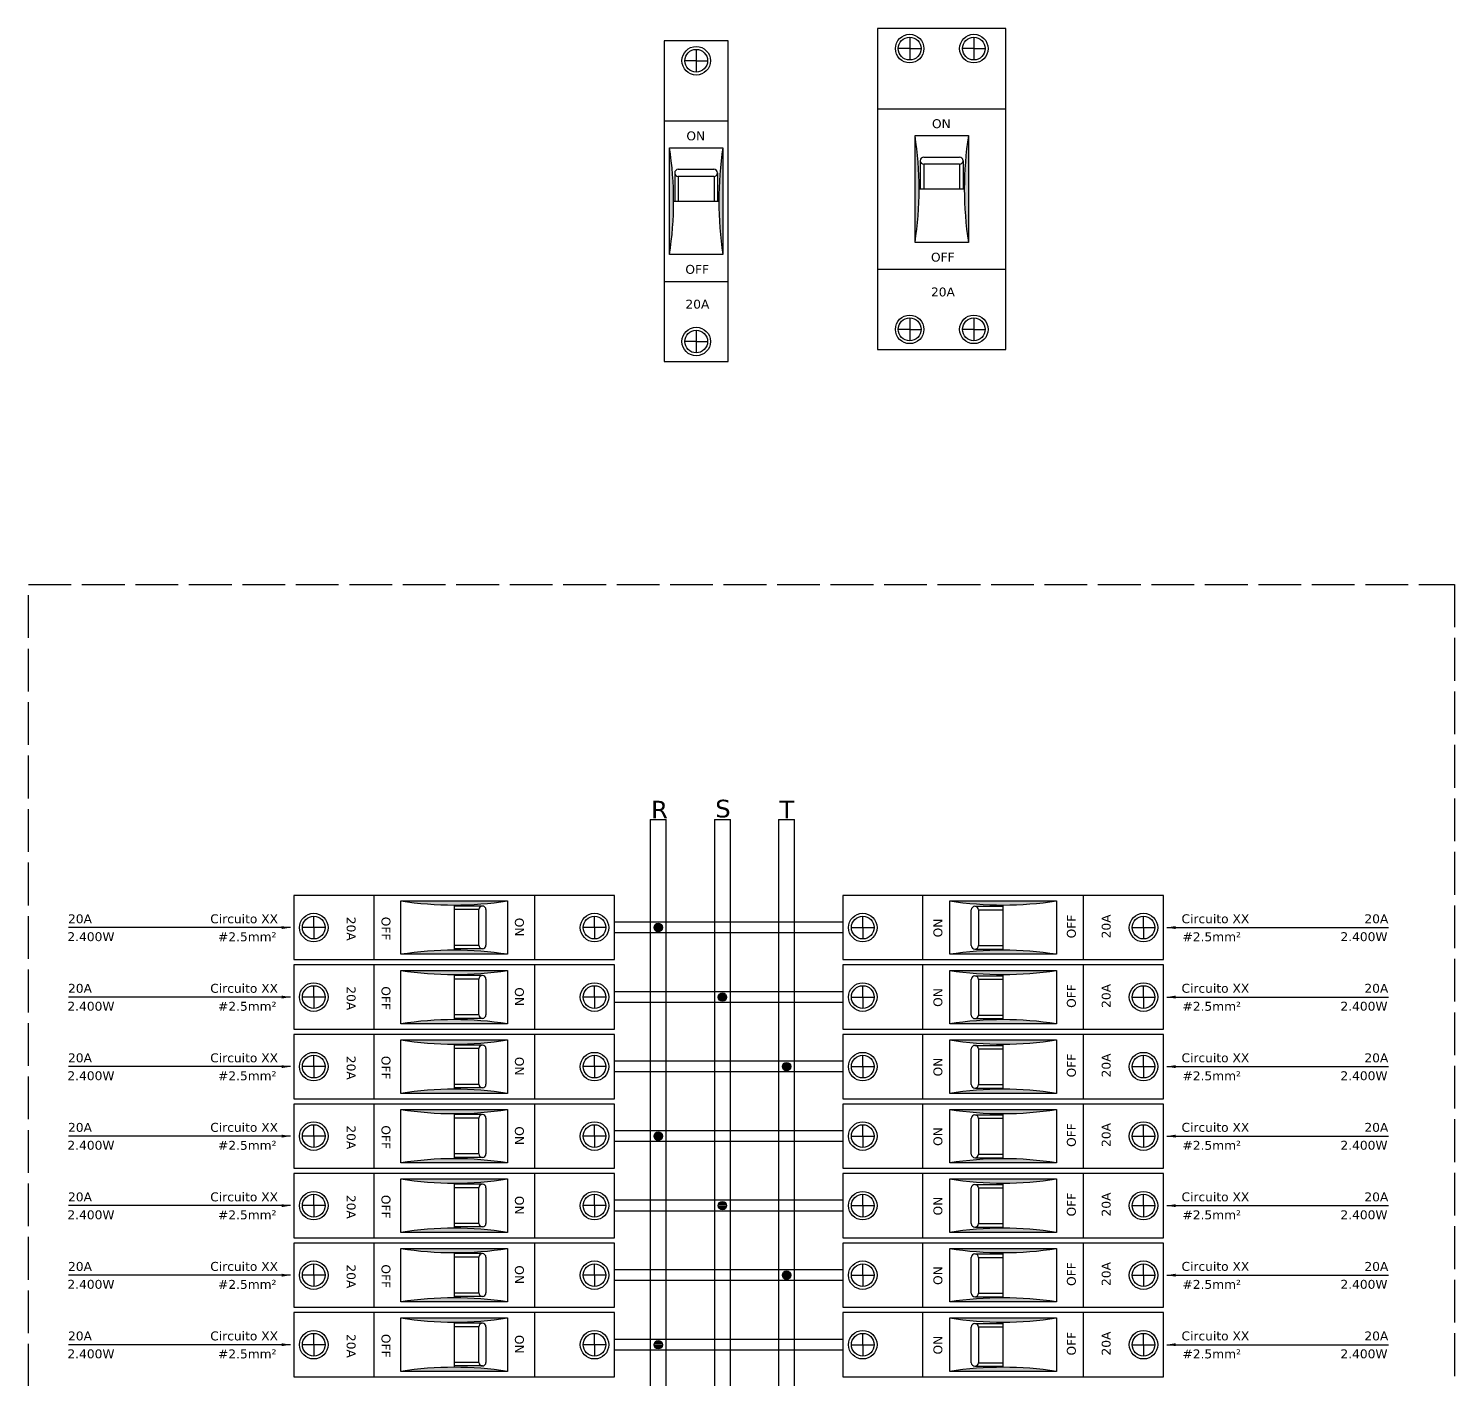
# Model space of a CAD drawing. Header units: millimetres. Extents: x 664 to 1616, y 83 to 878.
# Drawn here: x 664.5 to 1064.5, y 498.8 to 877.7 of the extents above; entities that cross this region are included whole.
import ezdxf

# ---------------------------------------------------------------- set-up
doc = ezdxf.new("R2010")
doc.units = ezdxf.units.MM
doc.linetypes.add('ACAD_ISO02W100', pattern=[15, 12, -3])
doc.styles.get("Standard").update_dxf_attribs({"font": 'verdana.TTF'})
doc.dimstyles.new('ISO-25', dxfattribs={"dimtxt": 2.5, "dimasz": 2.5, "dimexe": 1.25, "dimexo": 0.625, "dimtad": 1, "dimtxsty": 'Standard', "dimcen": 2.5, "dimadec": 0, "dimazin": 0, "dimtfac": 1, "dimtmove": 0, "dimatfit": 3, "dimfxl": 0, "dimarcsym": 0})

msp = doc.modelspace()

# ---------------------------------------------------------------- hatches: boundary and pattern name
for points in [[(844.29, 844.29), (844.29, 814.29, 0.078466)], [(859.29, 844.29, 0.078466), (859.29, 814.29)], [(913.17, 847.71), (913.17, 817.71, 0.078466)], [(928.17, 847.71, 0.078466), (928.17, 817.71)], [(798.89, 633.05), (768.89, 633.05, 0.078466)], [(922.89, 633.05, 0.078466), (952.89, 633.05)], [(798.89, 618.05, 0.078466), (768.89, 618.05)], [(922.89, 618.05), (952.89, 618.05, 0.078466)], [(798.89, 613.55), (768.89, 613.55, 0.078466)], [(922.89, 613.55, 0.078466), (952.89, 613.55)], [(798.89, 598.55, 0.078466), (768.89, 598.55)], [(922.89, 598.55), (952.89, 598.55, 0.078466)], [(798.89, 594.05), (768.89, 594.05, 0.078466)], [(922.89, 594.05, 0.078466), (952.89, 594.05)], [(798.89, 579.05, 0.078466), (768.89, 579.05)], [(922.89, 579.05), (952.89, 579.05, 0.078466)], [(798.89, 574.55), (768.89, 574.55, 0.078466)], [(922.89, 574.55, 0.078466), (952.89, 574.55)], [(798.89, 559.55, 0.078466), (768.89, 559.55)], [(922.89, 559.55), (952.89, 559.55, 0.078466)], [(798.89, 555.05), (768.89, 555.05, 0.078466)], [(922.89, 555.05, 0.078466), (952.89, 555.05)], [(798.89, 540.05, 0.078466), (768.89, 540.05)], [(922.89, 540.05), (952.89, 540.05, 0.078466)], [(798.89, 535.55), (768.89, 535.55, 0.078466)], [(922.89, 535.55, 0.078466), (952.89, 535.55)], [(798.89, 520.55, 0.078466), (768.89, 520.55)], [(922.89, 520.55), (952.89, 520.55, 0.078466)], [(798.89, 516.05), (768.89, 516.05, 0.078466)], [(922.89, 516.05, 0.078466), (952.89, 516.05)], [(798.89, 501.05, 0.078466), (768.89, 501.05)], [(922.89, 501.05), (952.89, 501.05, 0.078466)]]:
    msp.add_hatch(color=256).paths.add_polyline_path(points)
h = msp.add_hatch(color=256)
h.paths.add_polyline_path([(839.97, 625.75), (842.31, 625.75, 0.843681)])
h.paths.add_polyline_path([(842.31, 625.35), (839.97, 625.35, 0.843681)])
h = msp.add_hatch(color=256)
h.paths.add_polyline_path([(860.31, 606.25, 0.843681), (857.97, 606.25)])
h.paths.add_polyline_path([(860.31, 605.85), (857.97, 605.85, 0.843681)])
h = msp.add_hatch(color=256)
h.paths.add_polyline_path([(878.31, 586.75, 0.843681), (875.97, 586.75)])
h.paths.add_polyline_path([(878.31, 586.35), (875.97, 586.35, 0.843681)])
h = msp.add_hatch(color=256)
h.paths.add_polyline_path([(842.31, 567.25, 0.843681), (839.97, 567.25)])
h.paths.add_polyline_path([(842.31, 566.85), (839.97, 566.85, 0.843681)])
h = msp.add_hatch(color=256)
h.paths.add_polyline_path([(860.31, 547.75, 0.843681), (857.97, 547.75)])
h.paths.add_polyline_path([(860.31, 547.35), (857.97, 547.35, 0.843681)])
h = msp.add_hatch(color=256)
h.paths.add_polyline_path([(878.31, 528.25, 0.843681), (875.97, 528.25)])
h.paths.add_polyline_path([(878.31, 527.85), (875.97, 527.85, 0.843681)])
h = msp.add_hatch(color=256)
h.paths.add_polyline_path([(842.31, 508.75, 0.843681), (839.97, 508.75)])
h.paths.add_polyline_path([(842.31, 508.35), (839.97, 508.35, 0.843681)])

# ---------------------------------------------------------------- linework, layer by layer
for p, q in [((938.67, 877.71), (902.67, 877.71)), ((902.67, 877.71), (902.67, 787.71)), ((938.67, 787.71), (938.67, 877.71)), ((860.79, 874.29), (842.79, 874.29)), ((842.79, 874.29), (842.79, 784.29)), ((860.79, 784.29), (860.79, 874.29)), ((911.67, 872.08), (908.48, 872.08)), ((911.67, 875.28), (911.67, 872.08)), ((911.67, 872.08), (911.67, 868.89)), ((911.67, 872.08), (914.86, 872.08)), ((929.67, 872.08), (926.48, 872.08)), ((929.67, 875.28), (929.67, 872.08)), ((929.67, 872.08), (929.67, 868.89)), ((929.67, 872.08), (932.86, 872.08)), ((851.79, 868.67), (848.6, 868.67)), ((851.79, 871.86), (851.79, 868.67)), ((851.79, 868.67), (851.79, 865.48)), ((851.79, 868.67), (854.98, 868.67)), ((902.67, 855.21), (938.67, 855.21)), ((842.79, 851.79), (860.79, 851.79)), ((844.29, 844.29), (859.29, 844.29)), ((844.29, 814.29), (844.29, 844.29)), ((859.29, 844.29), (859.29, 814.29)), ((913.17, 847.71), (928.17, 847.71)), ((913.17, 817.71), (913.17, 847.71)), ((928.17, 847.71), (928.17, 817.71)), ((914.63, 840.64), (914.63, 832.71)), ((915.63, 841.64), (925.63, 841.64)), ((926.63, 840.64), (926.63, 832.71)), ((845.75, 837.22), (845.75, 829.29)), ((846.75, 838.22), (856.75, 838.22)), ((856.75, 836.22), (846.75, 836.22)), ((846.75, 836.22), (846.75, 829.29)), ((856.79, 836.22), (856.79, 829.29)), ((857.75, 837.22), (857.75, 829.29)), ((925.63, 839.64), (915.63, 839.64)), ((915.63, 839.64), (915.63, 832.71)), ((925.67, 839.64), (925.67, 832.71)), ((914.35, 832.71), (926.99, 832.71)), ((845.46, 829.29), (858.11, 829.29)), ((928.17, 817.71), (913.17, 817.71)), ((859.29, 814.29), (844.29, 814.29)), ((902.67, 810.21), (938.67, 810.21)), ((842.79, 806.79), (860.79, 806.79)), ((911.67, 796.53), (911.67, 793.33)), ((929.67, 796.53), (929.67, 793.33)), ((851.79, 793.11), (851.79, 789.92)), ((911.67, 793.33), (908.48, 793.33)), ((911.67, 793.33), (911.67, 790.14)), ((911.67, 793.33), (914.86, 793.33)), ((929.67, 793.33), (926.48, 793.33)), ((929.67, 793.33), (929.67, 790.14)), ((929.67, 793.33), (932.86, 793.33)), ((851.79, 789.92), (848.6, 789.92)), ((851.79, 789.92), (851.79, 786.73)), ((851.79, 789.92), (854.98, 789.92)), ((842.79, 784.29), (860.79, 784.29)), ((902.67, 787.71), (938.67, 787.71)), ((738.89, 634.55), (738.89, 616.55)), ((828.89, 634.55), (738.89, 634.55)), ((761.39, 634.55), (761.39, 616.55)), ((768.89, 618.05), (768.89, 633.05)), ((768.89, 633.05), (798.89, 633.05)), ((798.89, 633.05), (798.89, 618.05)), ((806.39, 634.55), (806.39, 616.55)), ((828.89, 616.55), (828.89, 634.55)), ((982.89, 634.55), (892.89, 634.55)), ((892.89, 634.55), (892.89, 616.55)), ((915.39, 616.55), (915.39, 634.55)), ((922.89, 618.05), (922.89, 633.05)), ((922.89, 633.05), (952.89, 633.05)), ((952.89, 633.05), (952.89, 618.05)), ((960.39, 616.55), (960.39, 634.55)), ((982.89, 616.55), (982.89, 634.55)), ((744.51, 625.55), (744.51, 628.74)), ((783.89, 631.87), (783.89, 619.22)), ((791.82, 631.59), (783.89, 631.59)), ((790.82, 630.59), (783.89, 630.59)), ((790.82, 620.59), (790.82, 630.59)), ((792.82, 630.59), (792.82, 620.59)), ((823.26, 625.55), (823.26, 628.74)), ((898.51, 625.55), (898.51, 628.74)), ((928.96, 620.51), (928.96, 630.51)), ((929.96, 631.51), (937.89, 631.51)), ((930.96, 630.55), (937.89, 630.55)), ((930.96, 630.51), (930.96, 620.51)), ((937.89, 619.22), (937.89, 631.87)), ((977.26, 625.55), (977.26, 628.74)), ((744.51, 625.55), (741.32, 625.55)), ((747.7, 625.55), (744.51, 625.55)), ((744.51, 625.55), (744.51, 622.36)), ((823.26, 625.55), (820.07, 625.55)), ((826.45, 625.55), (823.26, 625.55)), ((823.26, 625.55), (823.26, 622.36)), ((828.89, 624.05), (828.89, 627.05)), ((828.89, 624.05), (828.89, 627.05)), ((839.97, 625.75), (842.31, 625.75)), ((839.97, 625.35), (842.31, 625.35)), ((841.14, 626.74), (841.14, 624.36)), ((892.89, 627.05), (892.89, 624.05)), ((895.32, 625.55), (898.51, 625.55)), ((898.51, 625.55), (898.51, 622.36)), ((898.51, 625.55), (901.7, 625.55)), ((974.07, 625.55), (977.26, 625.55)), ((977.26, 625.55), (977.26, 622.36)), ((977.26, 625.55), (980.45, 625.55)), ((790.82, 620.55), (783.89, 620.55)), ((930.96, 620.51), (937.89, 620.51)), ((738.89, 616.55), (828.89, 616.55)), ((798.89, 618.05), (768.89, 618.05)), ((791.82, 619.59), (783.89, 619.59)), ((892.89, 616.55), (982.89, 616.55)), ((952.89, 618.05), (922.89, 618.05)), ((929.96, 619.51), (937.89, 619.51)), ((738.89, 615.05), (738.89, 597.05)), ((828.89, 615.05), (738.89, 615.05)), ((761.39, 615.05), (761.39, 597.05)), ((768.89, 598.55), (768.89, 613.55)), ((768.89, 613.55), (798.89, 613.55)), ((783.89, 612.37), (783.89, 599.72)), ((791.82, 612.09), (783.89, 612.09)), ((798.89, 613.55), (798.89, 598.55)), ((806.39, 615.05), (806.39, 597.05)), ((828.89, 597.05), (828.89, 615.05)), ((982.89, 615.05), (892.89, 615.05)), ((892.89, 615.05), (892.89, 597.05)), ((915.39, 597.05), (915.39, 615.05)), ((922.89, 598.55), (922.89, 613.55)), ((922.89, 613.55), (952.89, 613.55)), ((929.96, 612.01), (937.89, 612.01)), ((937.89, 599.72), (937.89, 612.37)), ((952.89, 613.55), (952.89, 598.55)), ((960.39, 597.05), (960.39, 615.05)), ((982.89, 597.05), (982.89, 615.05)), ((744.51, 606.05), (744.51, 609.24)), ((790.82, 611.09), (783.89, 611.09)), ((790.82, 601.09), (790.82, 611.09)), ((792.82, 611.09), (792.82, 601.09)), ((823.26, 606.05), (823.26, 609.24)), ((898.51, 606.05), (898.51, 609.24)), ((928.96, 601.01), (928.96, 611.01)), ((930.96, 611.05), (937.89, 611.05)), ((930.96, 611.01), (930.96, 601.01)), ((977.26, 606.05), (977.26, 609.24)), ((744.51, 606.05), (741.32, 606.05)), ((747.7, 606.05), (744.51, 606.05)), ((744.51, 606.05), (744.51, 602.86)), ((823.26, 606.05), (820.07, 606.05)), ((826.45, 606.05), (823.26, 606.05)), ((823.26, 606.05), (823.26, 602.86)), ((828.89, 604.55), (828.89, 607.55)), ((828.89, 604.55), (828.89, 607.55)), ((857.97, 606.25), (860.31, 606.25)), ((857.97, 605.85), (860.31, 605.85)), ((892.89, 607.55), (892.89, 604.55)), ((895.32, 606.05), (898.51, 606.05)), ((898.51, 606.05), (898.51, 602.86)), ((898.51, 606.05), (901.7, 606.05)), ((974.07, 606.05), (977.26, 606.05)), ((977.26, 606.05), (977.26, 602.86)), ((977.26, 606.05), (980.45, 606.05)), ((790.82, 601.05), (783.89, 601.05)), ((791.82, 600.09), (783.89, 600.09)), ((929.96, 600.01), (937.89, 600.01)), ((930.96, 601.01), (937.89, 601.01)), ((738.89, 597.05), (828.89, 597.05)), ((798.89, 598.55), (768.89, 598.55)), ((892.89, 597.05), (982.89, 597.05)), ((952.89, 598.55), (922.89, 598.55)), ((738.89, 595.55), (738.89, 577.55)), ((828.89, 595.55), (738.89, 595.55)), ((761.39, 595.55), (761.39, 577.55)), ((768.89, 579.05), (768.89, 594.05)), ((768.89, 594.05), (798.89, 594.05)), ((783.89, 592.87), (783.89, 580.22)), ((791.82, 592.59), (783.89, 592.59)), ((798.89, 594.05), (798.89, 579.05)), ((806.39, 595.55), (806.39, 577.55)), ((828.89, 577.55), (828.89, 595.55)), ((982.89, 595.55), (892.89, 595.55)), ((892.89, 595.55), (892.89, 577.55)), ((915.39, 577.55), (915.39, 595.55)), ((922.89, 579.05), (922.89, 594.05)), ((922.89, 594.05), (952.89, 594.05)), ((929.96, 592.51), (937.89, 592.51)), ((937.89, 580.22), (937.89, 592.87)), ((952.89, 594.05), (952.89, 579.05)), ((960.39, 577.55), (960.39, 595.55)), ((982.89, 577.55), (982.89, 595.55)), ((744.51, 586.55), (744.51, 589.74)), ((790.82, 591.59), (783.89, 591.59)), ((790.82, 581.59), (790.82, 591.59)), ((792.82, 591.59), (792.82, 581.59)), ((823.26, 586.55), (823.26, 589.74)), ((828.89, 585.05), (828.89, 588.05)), ((828.89, 585.05), (828.89, 588.05)), ((892.89, 588.05), (892.89, 585.05)), ((898.51, 586.55), (898.51, 589.74)), ((928.96, 581.51), (928.96, 591.51)), ((930.96, 591.55), (937.89, 591.55)), ((930.96, 591.51), (930.96, 581.51)), ((977.26, 586.55), (977.26, 589.74)), ((744.51, 586.55), (741.32, 586.55)), ((747.7, 586.55), (744.51, 586.55)), ((744.51, 586.55), (744.51, 583.36)), ((823.26, 586.55), (820.07, 586.55)), ((826.45, 586.55), (823.26, 586.55)), ((823.26, 586.55), (823.26, 583.36)), ((875.97, 586.75), (878.31, 586.75)), ((875.97, 586.35), (878.31, 586.35)), ((895.32, 586.55), (898.51, 586.55)), ((898.51, 586.55), (898.51, 583.36)), ((898.51, 586.55), (901.7, 586.55)), ((974.07, 586.55), (977.26, 586.55)), ((977.26, 586.55), (977.26, 583.36)), ((977.26, 586.55), (980.45, 586.55)), ((790.82, 581.55), (783.89, 581.55)), ((791.82, 580.59), (783.89, 580.59)), ((929.96, 580.51), (937.89, 580.51)), ((930.96, 581.51), (937.89, 581.51)), ((738.89, 577.55), (828.89, 577.55)), ((738.89, 576.05), (738.89, 558.05)), ((828.89, 576.05), (738.89, 576.05)), ((761.39, 576.05), (761.39, 558.05)), ((798.89, 579.05), (768.89, 579.05)), ((806.39, 576.05), (806.39, 558.05)), ((828.89, 558.05), (828.89, 576.05)), ((892.89, 577.55), (982.89, 577.55)), ((982.89, 576.05), (892.89, 576.05)), ((892.89, 576.05), (892.89, 558.05)), ((915.39, 558.05), (915.39, 576.05)), ((952.89, 579.05), (922.89, 579.05)), ((960.39, 558.05), (960.39, 576.05)), ((982.89, 558.05), (982.89, 576.05)), ((768.89, 559.55), (768.89, 574.55)), ((768.89, 574.55), (798.89, 574.55)), ((783.89, 573.37), (783.89, 560.72)), ((791.82, 573.09), (783.89, 573.09)), ((790.82, 572.09), (783.89, 572.09)), ((790.82, 562.09), (790.82, 572.09)), ((792.82, 572.09), (792.82, 562.09)), ((798.89, 574.55), (798.89, 559.55)), ((922.89, 559.55), (922.89, 574.55)), ((922.89, 574.55), (952.89, 574.55)), ((928.96, 562.01), (928.96, 572.01)), ((929.96, 573.01), (937.89, 573.01)), ((930.96, 572.05), (937.89, 572.05)), ((930.96, 572.01), (930.96, 562.01)), ((937.89, 560.72), (937.89, 573.37)), ((952.89, 574.55), (952.89, 559.55)), ((744.51, 567.05), (744.51, 570.24)), ((823.26, 567.05), (823.26, 570.24)), ((828.89, 565.55), (828.89, 568.55)), ((828.89, 565.55), (828.89, 568.55)), ((892.89, 568.55), (892.89, 565.55)), ((898.51, 567.05), (898.51, 570.24)), ((977.26, 567.05), (977.26, 570.24)), ((744.51, 567.05), (741.32, 567.05)), ((747.7, 567.05), (744.51, 567.05)), ((744.51, 567.05), (744.51, 563.86)), ((823.26, 567.05), (820.07, 567.05)), ((826.45, 567.05), (823.26, 567.05)), ((823.26, 567.05), (823.26, 563.86)), ((839.97, 567.25), (842.31, 567.25)), ((839.97, 566.85), (842.31, 566.85)), ((895.32, 567.05), (898.51, 567.05)), ((898.51, 567.05), (898.51, 563.86)), ((898.51, 567.05), (901.7, 567.05)), ((974.07, 567.05), (977.26, 567.05)), ((977.26, 567.05), (977.26, 563.86)), ((977.26, 567.05), (980.45, 567.05)), ((790.82, 562.05), (783.89, 562.05)), ((791.82, 561.09), (783.89, 561.09)), ((929.96, 561.01), (937.89, 561.01)), ((930.96, 562.01), (937.89, 562.01)), ((738.89, 558.05), (828.89, 558.05)), ((738.89, 556.55), (738.89, 538.55)), ((828.89, 556.55), (738.89, 556.55)), ((761.39, 556.55), (761.39, 538.55)), ((798.89, 559.55), (768.89, 559.55)), ((806.39, 556.55), (806.39, 538.55)), ((828.89, 538.55), (828.89, 556.55)), ((892.89, 558.05), (982.89, 558.05)), ((982.89, 556.55), (892.89, 556.55)), ((892.89, 556.55), (892.89, 538.55)), ((915.39, 538.55), (915.39, 556.55)), ((952.89, 559.55), (922.89, 559.55)), ((960.39, 538.55), (960.39, 556.55)), ((982.89, 538.55), (982.89, 556.55)), ((768.89, 540.05), (768.89, 555.05)), ((768.89, 555.05), (798.89, 555.05)), ((783.89, 553.87), (783.89, 541.22)), ((791.82, 553.59), (783.89, 553.59)), ((790.82, 552.59), (783.89, 552.59)), ((790.82, 542.59), (790.82, 552.59)), ((792.82, 552.59), (792.82, 542.59)), ((798.89, 555.05), (798.89, 540.05)), ((922.89, 540.05), (922.89, 555.05)), ((922.89, 555.05), (952.89, 555.05)), ((928.96, 542.51), (928.96, 552.51)), ((929.96, 553.51), (937.89, 553.51)), ((930.96, 552.55), (937.89, 552.55)), ((930.96, 552.51), (930.96, 542.51)), ((937.89, 541.22), (937.89, 553.87)), ((952.89, 555.05), (952.89, 540.05)), ((744.51, 547.55), (744.51, 550.74)), ((823.26, 547.55), (823.26, 550.74)), ((828.89, 546.05), (828.89, 549.05)), ((828.89, 546.05), (828.89, 549.05)), ((892.89, 549.05), (892.89, 546.05)), ((898.51, 547.55), (898.51, 550.74)), ((977.26, 547.55), (977.26, 550.74)), ((744.51, 547.55), (741.32, 547.55)), ((747.7, 547.55), (744.51, 547.55)), ((744.51, 547.55), (744.51, 544.36)), ((823.26, 547.55), (820.07, 547.55)), ((826.45, 547.55), (823.26, 547.55)), ((823.26, 547.55), (823.26, 544.36)), ((857.97, 547.75), (860.31, 547.75)), ((857.97, 547.35), (860.31, 547.35)), ((895.32, 547.55), (898.51, 547.55)), ((898.51, 547.55), (898.51, 544.36)), ((898.51, 547.55), (901.7, 547.55)), ((974.07, 547.55), (977.26, 547.55)), ((977.26, 547.55), (977.26, 544.36)), ((977.26, 547.55), (980.45, 547.55)), ((798.89, 540.05), (768.89, 540.05)), ((790.82, 542.55), (783.89, 542.55)), ((791.82, 541.59), (783.89, 541.59)), ((952.89, 540.05), (922.89, 540.05)), ((929.96, 541.51), (937.89, 541.51)), ((930.96, 542.51), (937.89, 542.51)), ((738.89, 538.55), (828.89, 538.55)), ((738.89, 537.05), (738.89, 519.05)), ((828.89, 537.05), (738.89, 537.05)), ((761.39, 537.05), (761.39, 519.05)), ((806.39, 537.05), (806.39, 519.05)), ((828.89, 519.05), (828.89, 537.05)), ((892.89, 538.55), (982.89, 538.55)), ((982.89, 537.05), (892.89, 537.05)), ((892.89, 537.05), (892.89, 519.05)), ((915.39, 519.05), (915.39, 537.05)), ((960.39, 519.05), (960.39, 537.05)), ((982.89, 519.05), (982.89, 537.05)), ((768.89, 520.55), (768.89, 535.55)), ((768.89, 535.55), (798.89, 535.55)), ((783.89, 534.37), (783.89, 521.72)), ((791.82, 534.09), (783.89, 534.09)), ((790.82, 533.09), (783.89, 533.09)), ((790.82, 523.09), (790.82, 533.09)), ((792.82, 533.09), (792.82, 523.09)), ((798.89, 535.55), (798.89, 520.55)), ((922.89, 520.55), (922.89, 535.55)), ((922.89, 535.55), (952.89, 535.55)), ((928.96, 523.01), (928.96, 533.01)), ((929.96, 534.01), (937.89, 534.01)), ((930.96, 533.05), (937.89, 533.05)), ((930.96, 533.01), (930.96, 523.01)), ((937.89, 521.72), (937.89, 534.37)), ((952.89, 535.55), (952.89, 520.55)), ((744.51, 528.05), (741.32, 528.05)), ((744.51, 528.05), (744.51, 531.24)), ((747.7, 528.05), (744.51, 528.05)), ((744.51, 528.05), (744.51, 524.86)), ((823.26, 528.05), (820.07, 528.05)), ((823.26, 528.05), (823.26, 531.24)), ((826.45, 528.05), (823.26, 528.05)), ((823.26, 528.05), (823.26, 524.86)), ((828.89, 526.55), (828.89, 529.55)), ((828.89, 526.55), (828.89, 529.55)), ((875.97, 528.25), (878.31, 528.25)), ((892.89, 529.55), (892.89, 526.55)), ((895.32, 528.05), (898.51, 528.05)), ((898.51, 528.05), (898.51, 531.24)), ((898.51, 528.05), (898.51, 524.86)), ((898.51, 528.05), (901.7, 528.05)), ((974.07, 528.05), (977.26, 528.05)), ((977.26, 528.05), (977.26, 531.24)), ((977.26, 528.05), (977.26, 524.86)), ((977.26, 528.05), (980.45, 528.05)), ((875.97, 527.85), (878.31, 527.85)), ((798.89, 520.55), (768.89, 520.55)), ((790.82, 523.05), (783.89, 523.05)), ((791.82, 522.09), (783.89, 522.09)), ((952.89, 520.55), (922.89, 520.55)), ((929.96, 522.01), (937.89, 522.01)), ((930.96, 523.01), (937.89, 523.01)), ((738.89, 519.05), (828.89, 519.05)), ((738.89, 517.55), (738.89, 499.55)), ((828.89, 517.55), (738.89, 517.55)), ((761.39, 517.55), (761.39, 499.55)), ((768.89, 501.05), (768.89, 516.05)), ((768.89, 516.05), (798.89, 516.05)), ((798.89, 516.05), (798.89, 501.05)), ((806.39, 517.55), (806.39, 499.55)), ((828.89, 499.55), (828.89, 517.55)), ((892.89, 519.05), (982.89, 519.05)), ((982.89, 517.55), (892.89, 517.55)), ((892.89, 517.55), (892.89, 499.55)), ((915.39, 499.55), (915.39, 517.55)), ((922.89, 501.05), (922.89, 516.05)), ((922.89, 516.05), (952.89, 516.05)), ((952.89, 516.05), (952.89, 501.05)), ((960.39, 499.55), (960.39, 517.55)), ((982.89, 499.55), (982.89, 517.55)), ((783.89, 514.87), (783.89, 502.22)), ((791.82, 514.59), (783.89, 514.59)), ((790.82, 513.59), (783.89, 513.59)), ((790.82, 503.59), (790.82, 513.59)), ((792.82, 513.59), (792.82, 503.59)), ((928.96, 503.51), (928.96, 513.51)), ((929.96, 514.51), (937.89, 514.51)), ((930.96, 513.55), (937.89, 513.55)), ((930.96, 513.51), (930.96, 503.51)), ((937.89, 502.22), (937.89, 514.87)), ((744.51, 508.55), (741.32, 508.55)), ((744.51, 508.55), (744.51, 511.74)), ((747.7, 508.55), (744.51, 508.55)), ((744.51, 508.55), (744.51, 505.36)), ((823.26, 508.55), (820.07, 508.55)), ((823.26, 508.55), (823.26, 511.74)), ((826.45, 508.55), (823.26, 508.55)), ((823.26, 508.55), (823.26, 505.36)), ((828.89, 507.05), (828.89, 510.05)), ((828.89, 507.05), (828.89, 510.05)), ((839.97, 508.75), (842.31, 508.75)), ((839.97, 508.35), (842.31, 508.35)), ((892.89, 510.05), (892.89, 507.05)), ((895.32, 508.55), (898.51, 508.55)), ((898.51, 508.55), (898.51, 511.74)), ((898.51, 508.55), (898.51, 505.36)), ((898.51, 508.55), (901.7, 508.55)), ((974.07, 508.55), (977.26, 508.55)), ((977.26, 508.55), (977.26, 511.74)), ((977.26, 508.55), (977.26, 505.36)), ((977.26, 508.55), (980.45, 508.55)), ((798.89, 501.05), (768.89, 501.05)), ((790.82, 503.55), (783.89, 503.55)), ((791.82, 502.59), (783.89, 502.59)), ((952.89, 501.05), (922.89, 501.05)), ((929.96, 502.51), (937.89, 502.51)), ((930.96, 503.51), (937.89, 503.51)), ((738.89, 499.55), (828.89, 499.55)), ((892.89, 499.55), (982.89, 499.55))]:
    msp.add_line(p, q)
at = {"color": 3, "linetype": 'ACAD_ISO02W100'}
for p, q in [((664.49, 721.77), (1064.49, 721.77)), ((664.49, 121.77), (664.49, 721.77)), ((1064.49, 721.77), (1064.49, 121.77))]:
    msp.add_line(p, q, dxfattribs=at)
at = {"color": 5}
for p, q in [((838.89, 655.88), (838.89, 306.05)), ((838.89, 655.88), (843.39, 655.88)), ((843.39, 306.05), (843.39, 655.88)), ((856.89, 655.88), (856.89, 306.05)), ((856.89, 655.88), (861.39, 655.88)), ((861.39, 306.05), (861.39, 655.88)), ((874.89, 655.88), (874.89, 306.05)), ((874.89, 655.88), (879.39, 655.88)), ((879.39, 306.05), (879.39, 655.88))]:
    msp.add_line(p, q, dxfattribs=at)
at = {"color": 2}
for p, q in [((892.89, 627.05), (828.89, 627.05)), ((892.89, 624.05), (828.89, 624.05)), ((892.89, 607.55), (828.89, 607.55)), ((892.89, 604.55), (828.89, 604.55)), ((892.89, 588.05), (828.89, 588.05)), ((892.89, 585.05), (828.89, 585.05)), ((892.89, 568.55), (828.89, 568.55)), ((892.89, 565.55), (828.89, 565.55)), ((892.89, 549.05), (828.89, 549.05)), ((892.89, 546.05), (828.89, 546.05)), ((892.89, 529.55), (828.89, 529.55)), ((892.89, 526.55), (828.89, 526.55)), ((892.89, 510.05), (828.89, 510.05)), ((892.89, 507.05), (828.89, 507.05))]:
    msp.add_line(p, q, dxfattribs=at)
for centre, radius in [((911.67, 872.08), 4), ((929.67, 872.08), 4), ((851.79, 868.67), 4), ((911.67, 872.08), 3.19), ((929.67, 872.08), 3.19), ((851.79, 868.67), 3.19), ((911.67, 793.33), 4), ((911.67, 793.33), 3.19), ((929.67, 793.33), 4), ((929.67, 793.33), 3.19), ((851.79, 789.92), 4), ((851.79, 789.92), 3.19), ((744.51, 625.55), 4), ((744.51, 625.55), 3.19), ((823.26, 625.55), 4), ((823.26, 625.55), 3.19), ((898.51, 625.55), 4), ((898.51, 625.55), 3.19), ((977.26, 625.55), 4), ((977.26, 625.55), 3.19), ((841.14, 625.55), 1.19), ((744.51, 606.05), 4), ((744.51, 606.05), 3.19), ((823.26, 606.05), 4), ((823.26, 606.05), 3.19), ((898.51, 606.05), 4), ((898.51, 606.05), 3.19), ((977.26, 606.05), 4), ((977.26, 606.05), 3.19), ((859.14, 606.05), 1.19), ((744.51, 586.55), 4), ((744.51, 586.55), 3.19), ((823.26, 586.55), 4), ((823.26, 586.55), 3.19), ((898.51, 586.55), 4), ((898.51, 586.55), 3.19), ((977.26, 586.55), 4), ((977.26, 586.55), 3.19), ((877.14, 586.55), 1.19), ((744.51, 567.05), 4), ((744.51, 567.05), 3.19), ((823.26, 567.05), 4), ((823.26, 567.05), 3.19), ((841.14, 567.05), 1.19), ((898.51, 567.05), 4), ((898.51, 567.05), 3.19), ((977.26, 567.05), 4), ((977.26, 567.05), 3.19), ((744.51, 547.55), 4), ((744.51, 547.55), 3.19), ((823.26, 547.55), 4), ((823.26, 547.55), 3.19), ((859.14, 547.55), 1.19), ((898.51, 547.55), 4), ((898.51, 547.55), 3.19), ((977.26, 547.55), 4), ((977.26, 547.55), 3.19), ((744.51, 528.05), 4), ((823.26, 528.05), 4), ((898.51, 528.05), 4), ((977.26, 528.05), 4), ((744.51, 528.05), 3.19), ((823.26, 528.05), 3.19), ((877.14, 528.05), 1.19), ((898.51, 528.05), 3.19), ((977.26, 528.05), 3.19), ((744.51, 508.55), 4), ((823.26, 508.55), 4), ((898.51, 508.55), 4), ((977.26, 508.55), 4), ((744.51, 508.55), 3.19), ((823.26, 508.55), 3.19), ((841.14, 508.55), 1.19), ((898.51, 508.55), 3.19), ((977.26, 508.55), 3.19)]:
    msp.add_circle(centre, radius)
for centre, radius, start, end in [((749.29, 829.29), 96.17, 351.0269, 8.9731), ((954.28, 829.29), 96.17, 171.0269, 188.9731), ((818.17, 832.71), 96.17, 351.0269, 8.9731), ((1023.16, 832.71), 96.17, 171.0269, 188.9731), ((915.63, 840.64), 1, 90, 270), ((925.63, 840.64), 1, 270, 90), ((846.75, 837.22), 1, 90, 270), ((856.75, 837.22), 1, 270, 90), ((783.89, 728.04), 96.17, 261.0269, 278.9731), ((937.89, 728.04), 96.17, 261.0269, 278.9731), ((791.82, 630.59), 1, 0, 180), ((929.96, 630.51), 1, 0, 180), ((791.82, 620.59), 1, 180, 0), ((929.96, 620.51), 1, 180, 0), ((783.89, 523.05), 96.17, 81.0269, 98.9731), ((937.89, 523.05), 96.17, 81.0269, 98.9731), ((783.89, 708.54), 96.17, 261.0269, 278.9731), ((791.82, 611.09), 1, 0, 180), ((937.89, 708.54), 96.17, 261.0269, 278.9731), ((929.96, 611.01), 1, 0, 180), ((791.82, 601.09), 1, 180, 0), ((929.96, 601.01), 1, 180, 0), ((783.89, 503.55), 96.17, 81.0269, 98.9731), ((937.89, 503.55), 96.17, 81.0269, 98.9731), ((783.89, 689.04), 96.17, 261.0269, 278.9731), ((791.82, 591.59), 1, 0, 180), ((937.89, 689.04), 96.17, 261.0269, 278.9731), ((929.96, 591.51), 1, 0, 180), ((783.89, 484.05), 96.17, 81.0269, 98.9731), ((791.82, 581.59), 1, 180, 0), ((937.89, 484.05), 96.17, 81.0269, 98.9731), ((929.96, 581.51), 1, 180, 0), ((783.89, 669.54), 96.17, 261.0269, 278.9731), ((791.82, 572.09), 1, 0, 180), ((937.89, 669.54), 96.17, 261.0269, 278.9731), ((929.96, 572.01), 1, 0, 180), ((783.89, 464.55), 96.17, 81.0269, 98.9731), ((791.82, 562.09), 1, 180, 0), ((937.89, 464.55), 96.17, 81.0269, 98.9731), ((929.96, 562.01), 1, 180, 0), ((783.89, 650.04), 96.17, 261.0269, 278.9731), ((791.82, 552.59), 1, 0, 180), ((937.89, 650.04), 96.17, 261.0269, 278.9731), ((929.96, 552.51), 1, 0, 180), ((783.89, 445.05), 96.17, 81.0269, 98.9731), ((791.82, 542.59), 1, 180, 0), ((937.89, 445.05), 96.17, 81.0269, 98.9731), ((929.96, 542.51), 1, 180, 0), ((783.89, 630.54), 96.17, 261.0269, 278.9731), ((791.82, 533.09), 1, 0, 180), ((937.89, 630.54), 96.17, 261.0269, 278.9731), ((929.96, 533.01), 1, 0, 180), ((783.89, 425.55), 96.17, 81.0269, 98.9731), ((791.82, 523.09), 1, 180, 0), ((937.89, 425.55), 96.17, 81.0269, 98.9731), ((929.96, 523.01), 1, 180, 0), ((783.89, 611.04), 96.17, 261.0269, 278.9731), ((937.89, 611.04), 96.17, 261.0269, 278.9731), ((791.82, 513.59), 1, 0, 180), ((929.96, 513.51), 1, 0, 180), ((783.89, 406.05), 96.17, 81.0269, 98.9731), ((791.82, 503.59), 1, 180, 0), ((937.89, 406.05), 96.17, 81.0269, 98.9731), ((929.96, 503.51), 1, 180, 0)]:
    msp.add_arc(centre, radius, start, end)

# ---------------------------------------------------------------- texts
at = {"color": 30, "lineweight": 30}
for s, p in [('20A', (675.57, 626.76)), ('Circuito XX', (715.47, 626.76)), ('Circuito XX', (987.92, 626.77)), ('20A', (1039.22, 626.76)), ('2.400W', (675.4, 621.74)), ('#2.5mm²', (717.66, 621.72)), ('#2.5mm²', (988.21, 621.72)), ('2.400W', (1032.5, 621.74)), ('20A', (675.57, 607.26)), ('Circuito XX', (715.47, 607.26)), ('Circuito XX', (987.92, 607.27)), ('20A', (1039.22, 607.26)), ('2.400W', (675.4, 602.24)), ('#2.5mm²', (717.66, 602.22)), ('#2.5mm²', (988.21, 602.22)), ('2.400W', (1032.5, 602.24)), ('20A', (675.57, 587.76)), ('Circuito XX', (715.47, 587.76)), ('Circuito XX', (987.92, 587.77)), ('20A', (1039.22, 587.76)), ('2.400W', (675.4, 582.74)), ('#2.5mm²', (717.66, 582.72)), ('#2.5mm²', (988.21, 582.72)), ('2.400W', (1032.5, 582.74)), ('20A', (675.57, 568.26)), ('Circuito XX', (715.47, 568.26)), ('Circuito XX', (987.92, 568.27)), ('20A', (1039.22, 568.26)), ('2.400W', (675.4, 563.24)), ('#2.5mm²', (717.66, 563.22)), ('#2.5mm²', (988.21, 563.22)), ('2.400W', (1032.5, 563.24)), ('20A', (675.57, 548.76)), ('Circuito XX', (715.47, 548.76)), ('Circuito XX', (987.92, 548.77)), ('20A', (1039.22, 548.76)), ('2.400W', (675.4, 543.74)), ('#2.5mm²', (717.66, 543.72)), ('#2.5mm²', (988.21, 543.72)), ('2.400W', (1032.5, 543.74)), ('20A', (675.57, 529.26)), ('Circuito XX', (715.47, 529.26)), ('Circuito XX', (987.92, 529.27)), ('20A', (1039.22, 529.26)), ('2.400W', (675.4, 524.24)), ('#2.5mm²', (717.66, 524.22)), ('#2.5mm²', (988.21, 524.22)), ('2.400W', (1032.5, 524.24)), ('20A', (675.57, 509.76)), ('Circuito XX', (715.47, 509.76)), ('Circuito XX', (987.92, 509.77)), ('20A', (1039.22, 509.76)), ('2.400W', (675.4, 504.74)), ('#2.5mm²', (717.66, 504.72)), ('#2.5mm²', (988.21, 504.72)), ('2.400W', (1032.5, 504.74))]:
    msp.add_text(s, height=2.5, dxfattribs=at).set_placement(p)
at = {"color": 3, "char_height": 2.5, "width": 6.8758, "attachment_point": 1}
for insert in [(917.92, 852.27), (849.04, 848.85)]:
    msp.add_mtext('{\\fVerdana|b0|i0|c0|p34;ON}', dxfattribs=dict(at, insert=insert))
at = {"color": 1, "char_height": 2.5, "width": 6.8758, "attachment_point": 1}
for insert in [(917.64, 814.83), (848.75, 811.41)]:
    msp.add_mtext('{\\fVerdana|b0|i0|c0|p34;OFF}', dxfattribs=dict(at, insert=insert))
at = {"attachment_point": 1}
for s, insert, char_height, width in [('{\\fVerdana|b0|i0|c0|p34;20A}', (917.64, 805.07), 2.5, 6.8758), ('{\\fVerdana|b0|i0|c0|p34;20A}', (848.76, 801.65), 2.5, 6.8758), ('{\\fVerdana|b0|i0|c0|p34;R}', (839.13, 661.1), 4.95, 4.2881), ('{\\fVerdana|b0|i0|c0|p34;S}', (857.13, 661.39), 4.95, 4.2881), ('{\\fVerdana|b0|i0|c0|p34;T}', (875.13, 661.1), 4.95, 4.2881)]:
    msp.add_mtext(s, dxfattribs=dict(at, insert=insert, char_height=char_height, width=width))
at = {"char_height": 2.5, "width": 6.8758, "attachment_point": 1}
for insert, rotation in [((756.24, 628.57), 270), ((965.53, 622.52), 90), ((756.24, 609.07), 270), ((965.53, 603.02), 90), ((756.24, 589.57), 270), ((965.53, 583.52), 90), ((756.24, 570.07), 270), ((965.53, 564.02), 90), ((756.24, 550.57), 270), ((965.53, 544.52), 90), ((756.24, 531.07), 270), ((965.53, 525.02), 90), ((965.53, 505.52), 90), ((756.24, 511.57), 270)]:
    msp.add_mtext('{\\fVerdana|b0|i0|c0|p34;20A}', dxfattribs=dict(at, insert=insert, rotation=rotation))
at = {"color": 1, "char_height": 2.5, "width": 6.8758, "attachment_point": 1}
for insert, rotation in [((766.01, 628.58), 270), ((955.77, 622.52), 90), ((766.01, 609.08), 270), ((955.77, 603.02), 90), ((766.01, 589.58), 270), ((955.77, 583.52), 90), ((766.01, 570.08), 270), ((955.77, 564.02), 90), ((766.01, 550.58), 270), ((955.77, 544.52), 90), ((766.01, 531.08), 270), ((955.77, 525.02), 90), ((766.01, 511.58), 270), ((955.77, 505.52), 90)]:
    msp.add_mtext('{\\fVerdana|b0|i0|c0|p34;OFF}', dxfattribs=dict(at, insert=insert, rotation=rotation))
at = {"color": 3, "char_height": 2.5, "width": 6.8758, "attachment_point": 1}
for insert, rotation in [((803.44, 628.3), 270), ((918.33, 622.8), 90), ((803.44, 608.8), 270), ((918.33, 603.3), 90), ((803.44, 589.3), 270), ((918.33, 583.8), 90), ((803.44, 569.8), 270), ((918.33, 564.3), 90), ((803.44, 550.3), 270), ((918.33, 544.8), 90), ((803.44, 530.8), 270), ((918.33, 525.3), 90), ((803.44, 511.3), 270), ((918.33, 505.8), 90)]:
    msp.add_mtext('{\\fVerdana|b0|i0|c0|p34;ON}', dxfattribs=dict(at, insert=insert, rotation=rotation))

# ---------------------------------------------------------------- leaders
at = {"color": 30}
for points in [[(738, 625.55), (675.74, 625.55)], [(983.77, 625.55), (1046.03, 625.55)], [(738, 606.05), (675.74, 606.05)], [(983.77, 606.05), (1046.03, 606.05)], [(738, 586.55), (675.74, 586.55)], [(983.77, 586.55), (1046.03, 586.55)], [(738, 567.05), (675.74, 567.05)], [(983.77, 567.05), (1046.03, 567.05)], [(738, 547.55), (675.74, 547.55)], [(983.77, 547.55), (1046.03, 547.55)], [(738, 528.05), (675.74, 528.05)], [(983.77, 528.05), (1046.03, 528.05)], [(738, 508.55), (675.74, 508.55)], [(983.77, 508.55), (1046.03, 508.55)]]:
    msp.add_leader(points, dimstyle='ISO-25', override={"dimgap": 0.625, "dimtad": 0}, dxfattribs=at)

doc.saveas('drawing.dxf')
